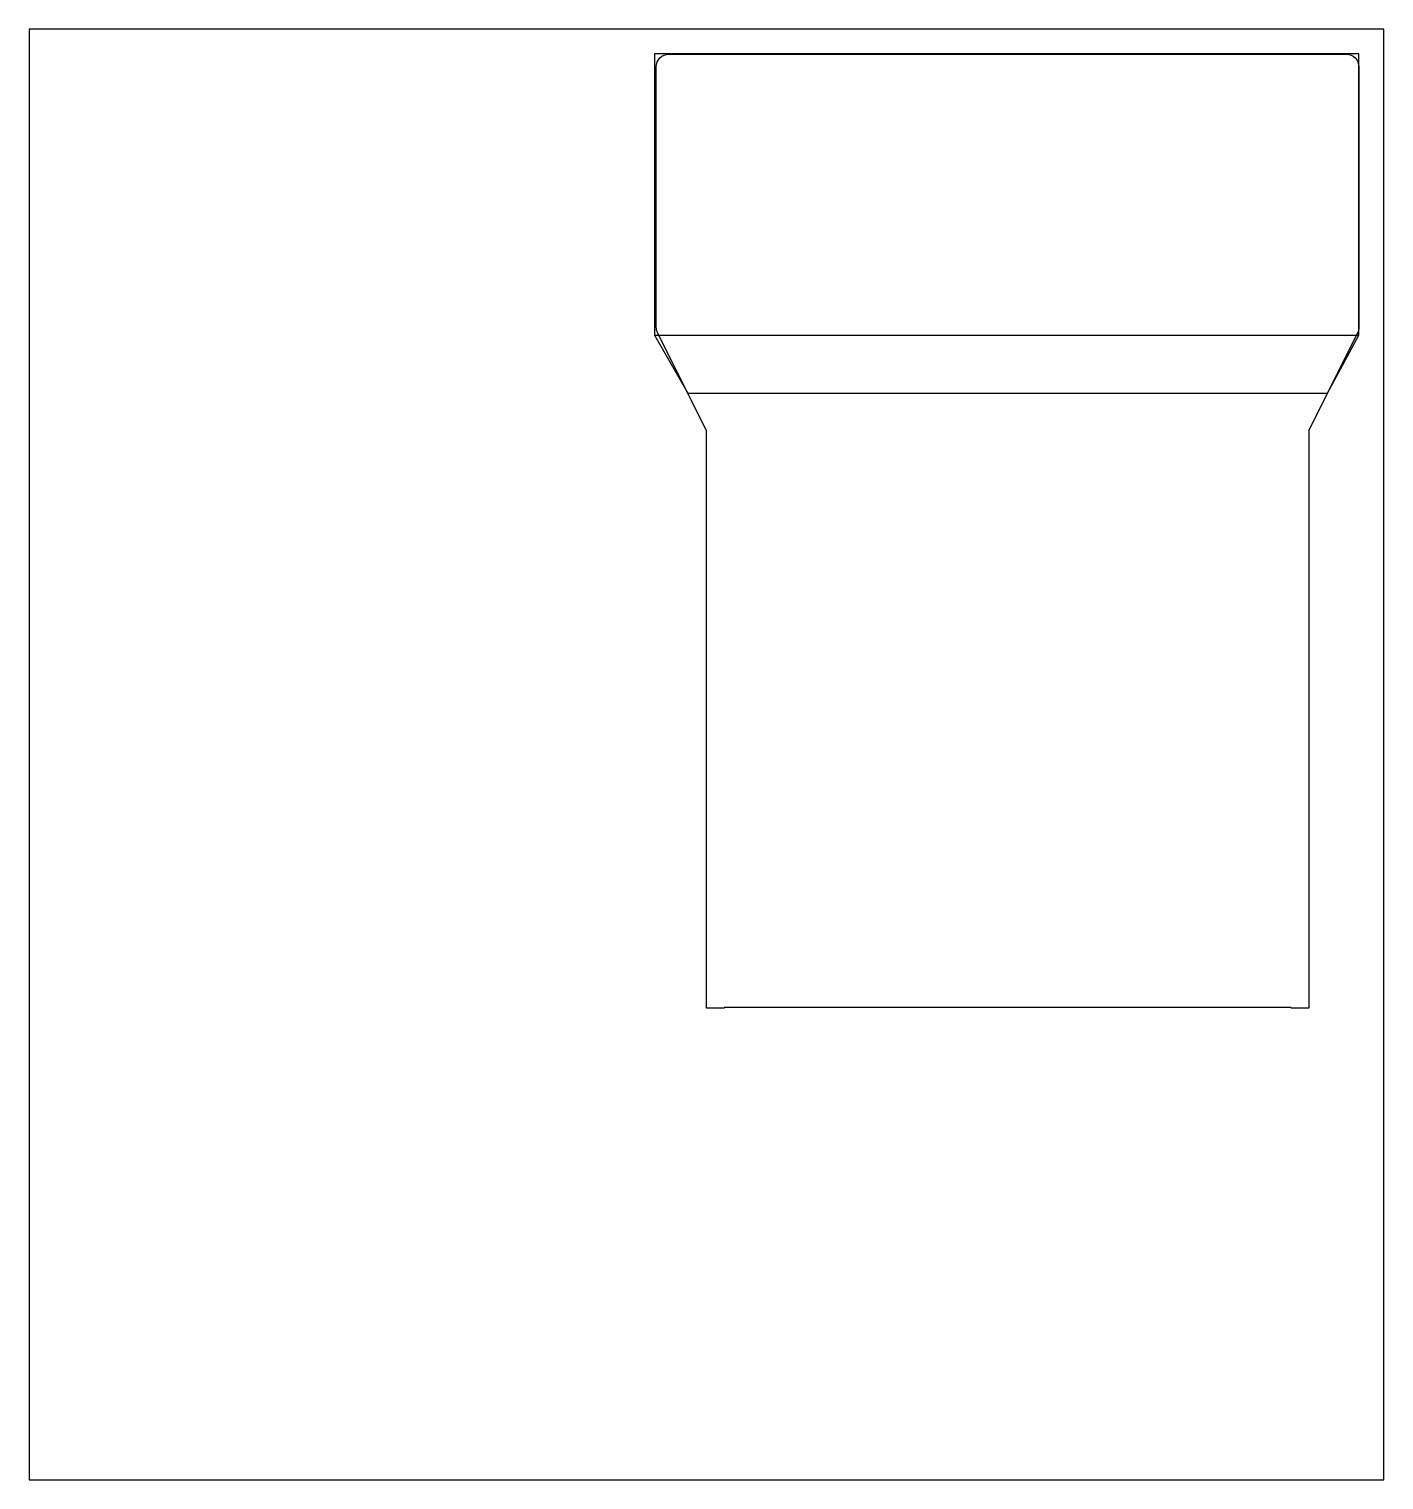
# Model space of a CAD drawing. Header units: millimetres. Extents: x 1.5 to 28.5, y -17.9 to 11.
import ezdxf

# ---------------------------------------------------------------- set-up
doc = ezdxf.new("R2010")
doc.units = ezdxf.units.MM
doc.layers.get('0').update_dxf_attribs({"linetype": 'CONTINUOUS'})

msp = doc.modelspace()

# ---------------------------------------------------------------- linework, layer by layer
msp.add_line((13.964, 4.905), (28, 4.905))
for points in [[(28.5, -17.9), (28.5, 11), (1.5, 11), (1.5, -17.9)], [(28, 10.506), (13.964, 10.506), (13.964, 4.905), (14.628, 3.745), (27.372, 3.745), (28, 4.905)]]:
    msp.add_lwpolyline(points, close=True)
msp.add_lwpolyline([(15.35, -8.49), (15.35, -8.5), (14.999, -8.5), (14.999, 3.001), (14.026, 4.947, -0.116434), (14, 5.059), (14, 10.25, -0.414214), (14.25, 10.5), (27.75, 10.5, -0.414214), (28, 10.25), (28, 5.059, -0.116434), (27.974, 4.947), (27.001, 3.001), (27.001, -8.5), (26.65, -8.5), (26.65, -8.49)], format="xyb", close=True)

doc.saveas('drawing.dxf')
